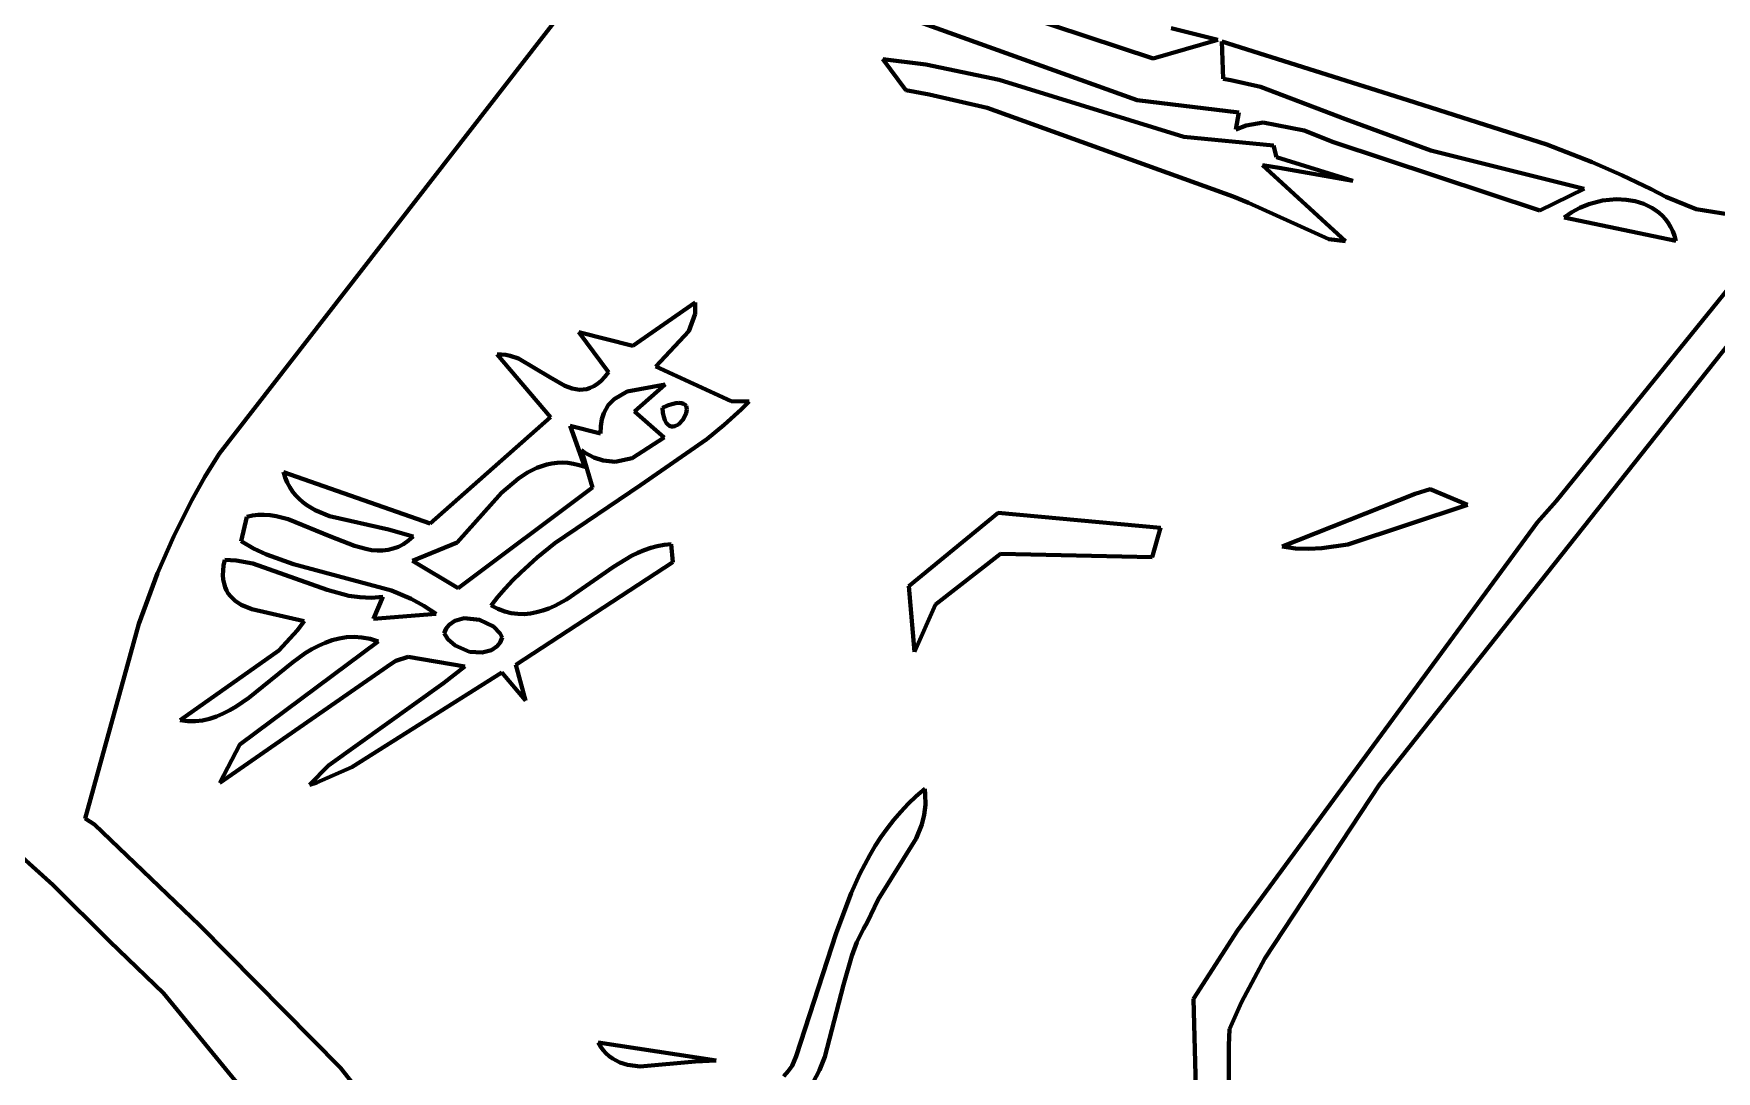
# Model space of a CAD drawing. Header units: millimetres. Extents: x 0 to 14.2, y 0 to 19.5.
# Drawn here: x 4.044 to 5.445, y 13.429 to 14.294 of the extents above; entities that cross this region are included whole.
import ezdxf

# ---------------------------------------------------------------- set-up
doc = ezdxf.new("R2010")
doc.units = ezdxf.units.MM
doc.layers.add('color#010101ff', color=7, linetype='CONTINUOUS', lineweight=100)
doc.layers.add('color#fdfdfdff', color=7, linetype='CONTINUOUS', lineweight=100)

msp = doc.modelspace()

# ---------------------------------------------------------------- linework, layer by layer
at = {"layer": 'color#010101ff'}
for p, q in [((4.6125, 14.4781), (4.1981, 13.9439)), ((4.5785, 14.4044), (4.9761, 14.2733)), ((4.9627, 14.2385), (4.6319, 14.3574)), ((5.0297, 14.2886), (4.9911, 14.2985)), ((4.9761, 14.2733), (5.0297, 14.2886)), ((5.1881, 14.2386), (5.0333, 14.2873)), ((5.0333, 14.2873), (5.0343, 14.2562)), ((4.7509, 14.2725), (4.7865, 14.2682)), ((4.7699, 14.2467), (4.7509, 14.2725)), ((4.7865, 14.2682), (4.8476, 14.2554)), ((4.8476, 14.2554), (5.0015, 14.2078)), ((5.0343, 14.2562), (5.0406, 14.2552)), ((5.0406, 14.2552), (5.0653, 14.2497)), ((4.7894, 14.2433), (4.7699, 14.2467)), ((4.8376, 14.2321), (4.7894, 14.2433)), ((5.0653, 14.2497), (5.1361, 14.2227)), ((5.0426, 14.1583), (4.8376, 14.2321)), ((5.0472, 14.2281), (4.9627, 14.2385)), ((5.0448, 14.2141), (5.0472, 14.2281)), ((5.3039, 14.2015), (5.1881, 14.2386)), ((5.0533, 14.2175), (5.0448, 14.2141)), ((5.0676, 14.2198), (5.0533, 14.2175)), ((5.1018, 14.2132), (5.0676, 14.2198)), ((5.1262, 14.2034), (5.1018, 14.2132)), ((5.1361, 14.2227), (5.2073, 14.1965)), ((5.0015, 14.2078), (5.0762, 14.2008)), ((5.0762, 14.2008), (5.0786, 14.191)), ((5.2979, 14.1466), (5.1262, 14.2034)), ((5.3417, 14.1869), (5.3039, 14.2015)), ((5.0808, 14.182), (5.067, 14.1844)), ((5.067, 14.1844), (5.1361, 14.1209)), ((5.0786, 14.191), (5.1422, 14.1713)), ((5.2073, 14.1965), (5.335, 14.1645)), ((5.3664, 14.1761), (5.3417, 14.1869)), ((5.1422, 14.1713), (5.0808, 14.182)), ((5.3908, 14.1643), (5.3664, 14.1761)), ((5.0554, 14.1529), (5.0426, 14.1583)), ((5.335, 14.1645), (5.2979, 14.1466)), ((5.3502, 14.1548), (5.362, 14.1559)), ((5.362, 14.1559), (5.3698, 14.1555)), ((5.3698, 14.1555), (5.3774, 14.1542)), ((5.4029, 14.158), (5.3908, 14.1643)), ((5.4283, 14.1476), (5.4029, 14.158)), ((5.1222, 14.1226), (5.0554, 14.1529)), ((5.3184, 14.1406), (5.3246, 14.1451)), ((5.3246, 14.1451), (5.3314, 14.1488)), ((5.3314, 14.1488), (5.3387, 14.1518)), ((5.3387, 14.1518), (5.3502, 14.1548)), ((5.3774, 14.1542), (5.3846, 14.152)), ((5.3846, 14.152), (5.3913, 14.1487)), ((5.3913, 14.1487), (5.3944, 14.1467)), ((5.3944, 14.1467), (5.3974, 14.1445)), ((5.3974, 14.1445), (5.4001, 14.142)), ((5.4001, 14.142), (5.4026, 14.1392)), ((5.4629, 14.1422), (5.4283, 14.1476)), ((5.4114, 14.1213), (5.3184, 14.1406)), ((5.4026, 14.1392), (5.4049, 14.1362)), ((5.4049, 14.1362), (5.4069, 14.1329)), ((5.4069, 14.1329), (5.4087, 14.1293)), ((5.4087, 14.1293), (5.4102, 14.1254)), ((5.1361, 14.1209), (5.1222, 14.1226)), ((5.4102, 14.1254), (5.4114, 14.1213)), ((5.3117, 13.9043), (5.4737, 14.1047)), ((5.4936, 14.0837), (5.1644, 13.6684)), ((4.5426, 14.0339), (4.5946, 14.0699)), ((4.5944, 14.0604), (4.5892, 14.0461)), ((4.5946, 14.0699), (4.5944, 14.0604)), ((4.5224, 14.0118), (4.4977, 14.0452)), ((4.4977, 14.0452), (4.5426, 14.0339)), ((4.5892, 14.0461), (4.5618, 14.0167)), ((4.4295, 14.0265), (4.4332, 14.0266)), ((4.4739, 13.9745), (4.4295, 14.0265)), ((4.4332, 14.0266), (4.4368, 14.0262)), ((4.4368, 14.0262), (4.4404, 14.0255)), ((4.4404, 14.0255), (4.4474, 14.0232)), ((4.4474, 14.0232), (4.4736, 14.0077)), ((4.5618, 14.0167), (4.6245, 13.9878)), ((4.4736, 14.0077), (4.486, 14.0006)), ((4.5102, 14.0001), (4.5133, 14.0021)), ((4.5133, 14.0021), (4.5163, 14.0047)), ((4.5163, 14.0047), (4.5194, 14.008)), ((4.5194, 14.008), (4.5224, 14.0118)), ((4.5696, 14.0016), (4.5378, 13.9959)), ((4.5441, 13.9792), (4.5696, 14.0016)), ((4.486, 14.0006), (4.4921, 13.9983)), ((4.4921, 13.9983), (4.4951, 13.9976)), ((4.4951, 13.9976), (4.4981, 13.9972)), ((4.4981, 13.9972), (4.5011, 13.9973)), ((4.5011, 13.9973), (4.5042, 13.9978)), ((4.5042, 13.9978), (4.5072, 13.9987)), ((4.5072, 13.9987), (4.5102, 14.0001)), ((4.5271, 13.9895), (4.5221, 13.9843)), ((4.5378, 13.9959), (4.5271, 13.9895)), ((4.6245, 13.9878), (4.6395, 13.9873)), ((4.6395, 13.9873), (4.6328, 13.9807)), ((4.3739, 13.8857), (4.4739, 13.9745)), ((4.5184, 13.9778), (4.5168, 13.9727)), ((4.5221, 13.9843), (4.5184, 13.9778)), ((4.5688, 13.9574), (4.5441, 13.9792)), ((4.5714, 13.984), (4.5672, 13.9822)), ((4.5672, 13.9822), (4.5677, 13.9781)), ((4.5677, 13.9781), (4.5684, 13.9746)), ((4.5684, 13.9746), (4.5693, 13.9719)), ((4.5751, 13.9852), (4.5714, 13.984)), ((4.5783, 13.986), (4.5751, 13.9852)), ((4.5809, 13.9863), (4.5783, 13.986)), ((4.5831, 13.9861), (4.5809, 13.9863)), ((4.5848, 13.9856), (4.5831, 13.9861)), ((4.5845, 13.9725), (4.5871, 13.9776)), ((4.586, 13.9848), (4.5848, 13.9856)), ((4.5869, 13.9837), (4.586, 13.9848)), ((4.5874, 13.9824), (4.5869, 13.9837)), ((4.5871, 13.9776), (4.5876, 13.9809)), ((4.5876, 13.9809), (4.5874, 13.9824)), ((4.6328, 13.9807), (4.6188, 13.968)), ((4.5158, 13.9607), (4.4905, 13.9672)), ((4.4905, 13.9672), (4.5026, 13.933)), ((4.5159, 13.967), (4.5158, 13.9607)), ((4.5168, 13.9727), (4.5159, 13.967)), ((4.5693, 13.9719), (4.5705, 13.9697)), ((4.5705, 13.9697), (4.5717, 13.9682)), ((4.5717, 13.9682), (4.5731, 13.9671)), ((4.5731, 13.9671), (4.5745, 13.9666)), ((4.5745, 13.9666), (4.576, 13.9665)), ((4.576, 13.9665), (4.5776, 13.9668)), ((4.5776, 13.9668), (4.5806, 13.9684)), ((4.5806, 13.9684), (4.5845, 13.9725)), ((4.6188, 13.968), (4.6041, 13.956)), ((4.5091, 13.9159), (4.4998, 13.9468)), ((4.4998, 13.9468), (4.5024, 13.945)), ((4.5024, 13.945), (4.5102, 13.9408)), ((4.5421, 13.9402), (4.5688, 13.9574)), ((4.6041, 13.956), (4.5489, 13.9178)), ((4.1981, 13.9439), (4.1862, 13.9248)), ((4.4627, 13.9321), (4.4548, 13.9282)), ((4.4668, 13.9336), (4.4627, 13.9321)), ((4.4709, 13.9349), (4.4668, 13.9336)), ((4.4752, 13.9358), (4.4709, 13.9349)), ((4.4795, 13.9363), (4.4752, 13.9358)), ((4.4839, 13.9365), (4.4795, 13.9363)), ((4.4884, 13.9362), (4.4839, 13.9365)), ((4.4931, 13.9356), (4.4884, 13.9362)), ((4.4978, 13.9345), (4.4931, 13.9356)), ((4.5026, 13.933), (4.4978, 13.9345)), ((4.5102, 13.9408), (4.5179, 13.9383)), ((4.5179, 13.9383), (4.5278, 13.9373)), ((4.5278, 13.9373), (4.5421, 13.9402)), ((4.1862, 13.9248), (4.1752, 13.9052)), ((4.253, 13.924), (4.2516, 13.9285)), ((4.2516, 13.9285), (4.3739, 13.8857)), ((4.2548, 13.9199), (4.253, 13.924)), ((4.2568, 13.916), (4.2548, 13.9199)), ((4.4473, 13.9234), (4.4331, 13.9114)), ((4.4548, 13.9282), (4.4473, 13.9234)), ((4.5489, 13.9178), (4.4776, 13.8694)), ((4.1752, 13.9052), (4.1602, 13.8752)), ((4.2591, 13.9125), (4.2568, 13.916)), ((4.2617, 13.9093), (4.2591, 13.9125)), ((4.2646, 13.9064), (4.2617, 13.9093)), ((4.2677, 13.9037), (4.2646, 13.9064)), ((4.271, 13.9012), (4.2677, 13.9037)), ((4.4331, 13.9114), (4.3962, 13.8701)), ((4.3971, 13.832), (4.5091, 13.9159)), ((5.0833, 13.8665), (5.1941, 13.9105)), ((5.1941, 13.9105), (5.2068, 13.9145)), ((5.2068, 13.9145), (5.2377, 13.9013)), ((5.296, 13.8869), (5.3117, 13.9043)), ((4.2164, 13.8712), (4.221, 13.8914)), ((4.221, 13.8914), (4.2258, 13.8925)), ((4.2258, 13.8925), (4.2306, 13.893)), ((4.2306, 13.893), (4.2355, 13.8931)), ((4.2355, 13.8931), (4.2405, 13.8927)), ((4.2405, 13.8927), (4.2455, 13.892)), ((4.2455, 13.892), (4.2555, 13.8894)), ((4.2555, 13.8894), (4.2909, 13.875)), ((4.2781, 13.897), (4.271, 13.9012)), ((4.2901, 13.892), (4.2781, 13.897)), ((4.339, 13.8808), (4.2901, 13.892)), ((4.7725, 13.8337), (4.8469, 13.8947)), ((4.8469, 13.8947), (4.982, 13.8823)), ((5.2377, 13.9013), (5.1381, 13.8684)), ((4.1602, 13.8752), (4.1468, 13.8443)), ((4.2909, 13.875), (4.3107, 13.8672)), ((4.3597, 13.8751), (4.339, 13.8808)), ((4.3557, 13.8715), (4.3597, 13.8751)), ((4.982, 13.8823), (4.9751, 13.8578)), ((5.0461, 13.5468), (5.296, 13.8869)), ((4.2268, 13.8651), (4.2164, 13.8712)), ((4.2376, 13.8599), (4.2268, 13.8651)), ((4.3107, 13.8672), (4.3203, 13.8646)), ((4.3203, 13.8646), (4.325, 13.8637)), ((4.325, 13.8637), (4.3296, 13.8633)), ((4.3296, 13.8633), (4.3342, 13.8633)), ((4.3342, 13.8633), (4.3387, 13.8638)), ((4.3387, 13.8638), (4.3431, 13.8649)), ((4.3431, 13.8649), (4.3474, 13.8664)), ((4.3474, 13.8664), (4.3516, 13.8687)), ((4.3516, 13.8687), (4.3557, 13.8715)), ((4.3962, 13.8701), (4.359, 13.8546)), ((4.4776, 13.8694), (4.463, 13.8576)), ((4.5416, 13.8588), (4.5468, 13.8614)), ((4.5468, 13.8614), (4.5521, 13.8636)), ((4.5521, 13.8636), (4.5575, 13.8655)), ((4.5575, 13.8655), (4.563, 13.867)), ((4.563, 13.867), (4.5687, 13.8681)), ((4.5687, 13.8681), (4.5744, 13.8686)), ((4.5744, 13.8686), (4.5759, 13.8535)), ((5.0945, 13.8651), (5.0833, 13.8665)), ((5.1055, 13.8647), (5.0945, 13.8651)), ((5.1165, 13.8652), (5.1055, 13.8647)), ((5.1381, 13.8684), (5.1165, 13.8652)), ((4.2013, 13.8466), (4.2018, 13.8508)), ((4.2018, 13.8508), (4.2027, 13.8554)), ((4.2027, 13.8554), (4.2122, 13.855)), ((4.2122, 13.855), (4.2261, 13.8526)), ((4.2261, 13.8526), (4.288, 13.8304)), ((4.26, 13.8518), (4.2376, 13.8599)), ((4.3415, 13.83), (4.26, 13.8518)), ((4.359, 13.8546), (4.3971, 13.832)), ((4.5759, 13.8535), (4.4451, 13.768)), ((4.463, 13.8576), (4.4492, 13.8451)), ((4.4874, 13.8226), (4.5264, 13.8496)), ((4.5264, 13.8496), (4.5416, 13.8588)), ((4.8487, 13.8605), (4.7948, 13.8183)), ((4.9751, 13.8578), (4.8487, 13.8605)), ((4.1468, 13.8443), (4.1312, 13.8023)), ((4.2012, 13.8427), (4.2013, 13.8466)), ((4.2015, 13.8391), (4.2012, 13.8427)), ((4.2021, 13.8358), (4.2015, 13.8391)), ((4.203, 13.8327), (4.2021, 13.8358)), ((4.2042, 13.83), (4.203, 13.8327)), ((4.4426, 13.8385), (4.4363, 13.8317)), ((4.4492, 13.8451), (4.4426, 13.8385)), ((4.7771, 13.7788), (4.7725, 13.8337)), ((4.2056, 13.8275), (4.2042, 13.83)), ((4.2074, 13.8252), (4.2056, 13.8275)), ((4.2115, 13.8213), (4.2074, 13.8252)), ((4.2165, 13.8181), (4.2115, 13.8213)), ((4.288, 13.8304), (4.306, 13.8256)), ((4.306, 13.8256), (4.3152, 13.8243)), ((4.3152, 13.8243), (4.3247, 13.824)), ((4.3247, 13.824), (4.3344, 13.8247)), ((4.3344, 13.8247), (4.3266, 13.8064)), ((4.358, 13.823), (4.3415, 13.83)), ((4.3686, 13.8173), (4.358, 13.823)), ((4.4302, 13.8247), (4.4245, 13.8174)), ((4.4363, 13.8317), (4.4302, 13.8247)), ((4.4776, 13.8172), (4.4874, 13.8226)), ((4.2252, 13.8145), (4.2165, 13.8181)), ((4.2688, 13.8044), (4.2252, 13.8145)), ((4.3266, 13.8064), (4.3788, 13.8105)), ((4.3788, 13.8105), (4.3686, 13.8173)), ((4.3943, 13.8047), (4.3896, 13.8014)), ((4.4021, 13.8068), (4.3943, 13.8047)), ((4.4149, 13.8056), (4.4021, 13.8068)), ((4.4265, 13.7999), (4.4149, 13.8056)), ((4.4245, 13.8174), (4.4302, 13.8147)), ((4.4302, 13.8147), (4.4359, 13.8126)), ((4.4359, 13.8126), (4.4414, 13.8112)), ((4.4414, 13.8112), (4.4468, 13.8105)), ((4.4468, 13.8105), (4.4521, 13.8104)), ((4.4521, 13.8104), (4.4574, 13.8108)), ((4.4574, 13.8108), (4.4625, 13.8118)), ((4.4625, 13.8118), (4.4676, 13.8132)), ((4.4676, 13.8132), (4.4726, 13.815)), ((4.4726, 13.815), (4.4776, 13.8172)), ((4.7948, 13.8183), (4.7771, 13.7788)), ((4.1312, 13.8023), (4.0865, 13.64)), ((4.2478, 13.7801), (4.2634, 13.7968)), ((4.2634, 13.7968), (4.2688, 13.8044)), ((4.3042, 13.791), (4.2981, 13.7901)), ((4.3105, 13.7913), (4.3042, 13.791)), ((4.317, 13.7909), (4.3105, 13.7913)), ((4.3237, 13.7897), (4.317, 13.7909)), ((4.3872, 13.7983), (4.3856, 13.7945)), ((4.3856, 13.7945), (4.3885, 13.7895)), ((4.3896, 13.8014), (4.3872, 13.7983)), ((4.432, 13.7941), (4.4265, 13.7999)), ((4.4338, 13.7907), (4.432, 13.7941)), ((4.4321, 13.7868), (4.4338, 13.7907)), ((4.1657, 13.7219), (4.2478, 13.7801)), ((4.2154, 13.7016), (4.3306, 13.7876)), ((4.2697, 13.7777), (4.2591, 13.7701)), ((4.2752, 13.781), (4.2697, 13.7777)), ((4.2807, 13.784), (4.2752, 13.781)), ((4.2864, 13.7865), (4.2807, 13.784)), ((4.2922, 13.7886), (4.2864, 13.7865)), ((4.2981, 13.7901), (4.2922, 13.7886)), ((4.3306, 13.7876), (4.3237, 13.7897)), ((4.3885, 13.7895), (4.3946, 13.7841)), ((4.3946, 13.7841), (4.4066, 13.779)), ((4.4066, 13.779), (4.4172, 13.7783)), ((4.4172, 13.7783), (4.4249, 13.7803)), ((4.4249, 13.7803), (4.4296, 13.7837)), ((4.4296, 13.7837), (4.4321, 13.7868)), ((4.3414, 13.7688), (4.1986, 13.6697)), ((4.2591, 13.7701), (4.2229, 13.7407)), ((4.3453, 13.7713), (4.3414, 13.7688)), ((4.3556, 13.7748), (4.3453, 13.7713)), ((4.4027, 13.7666), (4.3556, 13.7748)), ((4.3849, 13.7528), (4.4027, 13.7666)), ((4.4451, 13.768), (4.4532, 13.7383)), ((4.289, 13.6842), (4.3849, 13.7528)), ((4.4334, 13.7617), (4.3086, 13.6828)), ((4.4532, 13.7383), (4.4334, 13.7617)), ((4.2229, 13.7407), (4.2123, 13.7334)), ((4.1721, 13.7212), (4.1657, 13.7219)), ((4.1783, 13.7212), (4.1721, 13.7212)), ((4.1843, 13.7218), (4.1783, 13.7212)), ((4.1901, 13.7231), (4.1843, 13.7218)), ((4.1959, 13.725), (4.1901, 13.7231)), ((4.2015, 13.7274), (4.1959, 13.725)), ((4.2069, 13.7302), (4.2015, 13.7274)), ((4.2123, 13.7334), (4.2069, 13.7302)), ((4.1986, 13.6697), (4.2154, 13.7016)), ((4.2733, 13.668), (4.289, 13.6842)), ((4.3086, 13.6828), (4.2794, 13.6701)), ((4.2794, 13.6701), (4.2733, 13.668)), ((4.7786, 13.6586), (4.7857, 13.6647)), ((4.7857, 13.6647), (4.7862, 13.6602)), ((5.1644, 13.6684), (5.0691, 13.5233)), ((4.7657, 13.6457), (4.772, 13.6523)), ((4.772, 13.6523), (4.7786, 13.6586)), ((4.7863, 13.6515), (4.7852, 13.6431)), ((4.7862, 13.6602), (4.7863, 13.6515)), ((4.0865, 13.64), (4.0941, 13.635)), ((4.7544, 13.6318), (4.7599, 13.6388)), ((4.7599, 13.6388), (4.7657, 13.6457)), ((4.7852, 13.6431), (4.7832, 13.635)), ((4.0941, 13.635), (4.1816, 13.5511)), ((4.7444, 13.6172), (4.7492, 13.6246)), ((4.7787, 13.6234), (4.747, 13.5725)), ((4.7492, 13.6246), (4.7544, 13.6318)), ((4.7832, 13.635), (4.7787, 13.6234)), ((4.0595, 13.5849), (4.0313, 13.6104)), ((4.7317, 13.594), (4.7399, 13.6096)), ((4.7399, 13.6096), (4.7444, 13.6172)), ((4.1071, 13.5376), (4.0595, 13.5849)), ((4.7244, 13.5779), (4.7317, 13.594)), ((4.712, 13.5444), (4.7244, 13.5779)), ((4.747, 13.5725), (4.7377, 13.5534)), ((4.7377, 13.5534), (4.7346, 13.5481)), ((4.1816, 13.5511), (4.2991, 13.4323)), ((4.6786, 13.4421), (4.712, 13.5444)), ((4.7346, 13.5481), (4.7293, 13.537)), ((5.0097, 13.4899), (5.0461, 13.5468)), ((4.1516, 13.4944), (4.1071, 13.5376)), ((4.7249, 13.5255), (4.718, 13.5016)), ((4.7293, 13.537), (4.7249, 13.5255)), ((5.0691, 13.5233), (5.0495, 13.4871)), ((4.718, 13.5016), (4.7025, 13.4416)), ((4.2391, 13.3881), (4.1516, 13.4944)), ((5.0133, 13.3365), (5.0097, 13.4899)), ((5.0495, 13.4871), (5.0395, 13.4645)), ((5.0395, 13.4645), (5.0391, 13.4508)), ((4.5137, 13.4534), (4.6121, 13.4385)), ((4.5157, 13.45), (4.5137, 13.4534)), ((4.5179, 13.447), (4.5157, 13.45)), ((4.5204, 13.4443), (4.5179, 13.447)), ((4.5229, 13.442), (4.5204, 13.4443)), ((4.5257, 13.44), (4.5229, 13.442)), ((4.6752, 13.434), (4.6786, 13.4421)), ((4.7025, 13.4416), (4.698, 13.4304)), ((5.0391, 13.4508), (5.0391, 13.4099)), ((4.2991, 13.4323), (4.3835, 13.326)), ((4.5286, 13.4383), (4.5257, 13.44)), ((4.5317, 13.4369), (4.5286, 13.4383)), ((4.5382, 13.4348), (4.5317, 13.4369)), ((4.5488, 13.4334), (4.5382, 13.4348)), ((4.5947, 13.4375), (4.5488, 13.4334)), ((4.6121, 13.4385), (4.5947, 13.4375)), ((4.6684, 13.4253), (4.6719, 13.4295)), ((4.6719, 13.4295), (4.6752, 13.434)), ((4.698, 13.4304), (4.6925, 13.4197))]:
    msp.add_line(p, q, dxfattribs=at)
at = {"layer": 'color#fdfdfdff'}
for p, q in [((4.1981, 13.9439), (4.6125, 14.4781)), ((4.9761, 14.2733), (4.5785, 14.4044)), ((4.6319, 14.3574), (4.9627, 14.2385)), ((4.9911, 14.2985), (5.0297, 14.2886)), ((5.0297, 14.2886), (4.9761, 14.2733)), ((5.0343, 14.2562), (5.0333, 14.2873)), ((5.0333, 14.2873), (5.1881, 14.2386)), ((4.7509, 14.2725), (4.7699, 14.2467)), ((4.7865, 14.2682), (4.7509, 14.2725)), ((4.8476, 14.2554), (4.7865, 14.2682)), ((5.0015, 14.2078), (4.8476, 14.2554)), ((5.0406, 14.2552), (5.0343, 14.2562)), ((5.0653, 14.2497), (5.0406, 14.2552)), ((4.7699, 14.2467), (4.7894, 14.2433)), ((4.7894, 14.2433), (4.8376, 14.2321)), ((5.1361, 14.2227), (5.0653, 14.2497)), ((4.8376, 14.2321), (5.0426, 14.1583)), ((4.9627, 14.2385), (5.0472, 14.2281)), ((5.0472, 14.2281), (5.0448, 14.2141)), ((5.1881, 14.2386), (5.3039, 14.2015)), ((5.0448, 14.2141), (5.0533, 14.2175)), ((5.0533, 14.2175), (5.0676, 14.2198)), ((5.0676, 14.2198), (5.1018, 14.2132)), ((5.1018, 14.2132), (5.1262, 14.2034)), ((5.2073, 14.1965), (5.1361, 14.2227)), ((5.0762, 14.2008), (5.0015, 14.2078)), ((5.0786, 14.191), (5.0762, 14.2008)), ((5.1262, 14.2034), (5.2979, 14.1466)), ((5.3039, 14.2015), (5.3417, 14.1869)), ((5.1361, 14.1209), (5.067, 14.1844)), ((5.067, 14.1844), (5.0808, 14.182)), ((5.1422, 14.1713), (5.0786, 14.191)), ((5.335, 14.1645), (5.2073, 14.1965)), ((5.3417, 14.1869), (5.3664, 14.1761)), ((5.0808, 14.182), (5.1422, 14.1713)), ((5.3664, 14.1761), (5.3908, 14.1643)), ((5.0426, 14.1583), (5.0554, 14.1529)), ((5.2979, 14.1466), (5.335, 14.1645)), ((5.362, 14.1559), (5.3502, 14.1548)), ((5.3698, 14.1555), (5.362, 14.1559)), ((5.3774, 14.1542), (5.3698, 14.1555)), ((5.3908, 14.1643), (5.4029, 14.158)), ((5.4029, 14.158), (5.4283, 14.1476)), ((5.0554, 14.1529), (5.1222, 14.1226)), ((5.3246, 14.1451), (5.3184, 14.1406)), ((5.3314, 14.1488), (5.3246, 14.1451)), ((5.3387, 14.1518), (5.3314, 14.1488)), ((5.3502, 14.1548), (5.3387, 14.1518)), ((5.3846, 14.152), (5.3774, 14.1542)), ((5.3913, 14.1487), (5.3846, 14.152)), ((5.3944, 14.1467), (5.3913, 14.1487)), ((5.3974, 14.1445), (5.3944, 14.1467)), ((5.4001, 14.142), (5.3974, 14.1445)), ((5.4026, 14.1392), (5.4001, 14.142)), ((5.4283, 14.1476), (5.4629, 14.1422)), ((5.3184, 14.1406), (5.4114, 14.1213)), ((5.4049, 14.1362), (5.4026, 14.1392)), ((5.4069, 14.1329), (5.4049, 14.1362)), ((5.4087, 14.1293), (5.4069, 14.1329)), ((5.4102, 14.1254), (5.4087, 14.1293)), ((5.1222, 14.1226), (5.1361, 14.1209)), ((5.4114, 14.1213), (5.4102, 14.1254)), ((5.4737, 14.1047), (5.3117, 13.9043)), ((5.1644, 13.6684), (5.4936, 14.0837)), ((4.5946, 14.0699), (4.5426, 14.0339)), ((4.5892, 14.0461), (4.5944, 14.0604)), ((4.5944, 14.0604), (4.5946, 14.0699)), ((4.5426, 14.0339), (4.4977, 14.0452)), ((4.4977, 14.0452), (4.5224, 14.0118)), ((4.5618, 14.0167), (4.5892, 14.0461)), ((4.4332, 14.0266), (4.4295, 14.0265)), ((4.4295, 14.0265), (4.4739, 13.9745)), ((4.4368, 14.0262), (4.4332, 14.0266)), ((4.4404, 14.0255), (4.4368, 14.0262)), ((4.4474, 14.0232), (4.4404, 14.0255)), ((4.4736, 14.0077), (4.4474, 14.0232)), ((4.6245, 13.9878), (4.5618, 14.0167)), ((4.486, 14.0006), (4.4736, 14.0077)), ((4.5133, 14.0021), (4.5102, 14.0001)), ((4.5163, 14.0047), (4.5133, 14.0021)), ((4.5194, 14.008), (4.5163, 14.0047)), ((4.5224, 14.0118), (4.5194, 14.008)), ((4.5378, 13.9959), (4.5696, 14.0016)), ((4.5696, 14.0016), (4.5441, 13.9792)), ((4.4921, 13.9983), (4.486, 14.0006)), ((4.4951, 13.9976), (4.4921, 13.9983)), ((4.4981, 13.9972), (4.4951, 13.9976)), ((4.5011, 13.9973), (4.4981, 13.9972)), ((4.5042, 13.9978), (4.5011, 13.9973)), ((4.5072, 13.9987), (4.5042, 13.9978)), ((4.5102, 14.0001), (4.5072, 13.9987)), ((4.5221, 13.9843), (4.5271, 13.9895)), ((4.5271, 13.9895), (4.5378, 13.9959)), ((4.6395, 13.9873), (4.6245, 13.9878)), ((4.6328, 13.9807), (4.6395, 13.9873)), ((4.4739, 13.9745), (4.3739, 13.8857)), ((4.5168, 13.9727), (4.5184, 13.9778)), ((4.5184, 13.9778), (4.5221, 13.9843)), ((4.5441, 13.9792), (4.5688, 13.9574)), ((4.5672, 13.9822), (4.5714, 13.984)), ((4.5677, 13.9781), (4.5672, 13.9822)), ((4.5684, 13.9746), (4.5677, 13.9781)), ((4.5693, 13.9719), (4.5684, 13.9746)), ((4.5714, 13.984), (4.5751, 13.9852)), ((4.5751, 13.9852), (4.5783, 13.986)), ((4.5783, 13.986), (4.5809, 13.9863)), ((4.5809, 13.9863), (4.5831, 13.9861)), ((4.5831, 13.9861), (4.5848, 13.9856)), ((4.5871, 13.9776), (4.5845, 13.9725)), ((4.5848, 13.9856), (4.586, 13.9848)), ((4.586, 13.9848), (4.5869, 13.9837)), ((4.5869, 13.9837), (4.5874, 13.9824)), ((4.5876, 13.9809), (4.5871, 13.9776)), ((4.5874, 13.9824), (4.5876, 13.9809)), ((4.6188, 13.968), (4.6328, 13.9807)), ((4.5026, 13.933), (4.4905, 13.9672)), ((4.4905, 13.9672), (4.5158, 13.9607)), ((4.5158, 13.9607), (4.5159, 13.967)), ((4.5159, 13.967), (4.5168, 13.9727)), ((4.5705, 13.9697), (4.5693, 13.9719)), ((4.5717, 13.9682), (4.5705, 13.9697)), ((4.5731, 13.9671), (4.5717, 13.9682)), ((4.5745, 13.9666), (4.5731, 13.9671)), ((4.576, 13.9665), (4.5745, 13.9666)), ((4.5776, 13.9668), (4.576, 13.9665)), ((4.5806, 13.9684), (4.5776, 13.9668)), ((4.5845, 13.9725), (4.5806, 13.9684)), ((4.6041, 13.956), (4.6188, 13.968)), ((4.5024, 13.945), (4.4998, 13.9468)), ((4.4998, 13.9468), (4.5091, 13.9159)), ((4.5102, 13.9408), (4.5024, 13.945)), ((4.5688, 13.9574), (4.5421, 13.9402)), ((4.5489, 13.9178), (4.6041, 13.956)), ((4.1862, 13.9248), (4.1981, 13.9439)), ((4.4548, 13.9282), (4.4627, 13.9321)), ((4.4627, 13.9321), (4.4668, 13.9336)), ((4.4668, 13.9336), (4.4709, 13.9349)), ((4.4709, 13.9349), (4.4752, 13.9358)), ((4.4752, 13.9358), (4.4795, 13.9363)), ((4.4795, 13.9363), (4.4839, 13.9365)), ((4.4839, 13.9365), (4.4884, 13.9362)), ((4.4884, 13.9362), (4.4931, 13.9356)), ((4.4931, 13.9356), (4.4978, 13.9345)), ((4.4978, 13.9345), (4.5026, 13.933)), ((4.5179, 13.9383), (4.5102, 13.9408)), ((4.5278, 13.9373), (4.5179, 13.9383)), ((4.5421, 13.9402), (4.5278, 13.9373)), ((4.1752, 13.9052), (4.1862, 13.9248)), ((4.3739, 13.8857), (4.2516, 13.9285)), ((4.2516, 13.9285), (4.253, 13.924)), ((4.253, 13.924), (4.2548, 13.9199)), ((4.2548, 13.9199), (4.2568, 13.916)), ((4.4331, 13.9114), (4.4473, 13.9234)), ((4.4473, 13.9234), (4.4548, 13.9282)), ((4.4776, 13.8694), (4.5489, 13.9178)), ((4.1602, 13.8752), (4.1752, 13.9052)), ((4.2568, 13.916), (4.2591, 13.9125)), ((4.2591, 13.9125), (4.2617, 13.9093)), ((4.2617, 13.9093), (4.2646, 13.9064)), ((4.2646, 13.9064), (4.2677, 13.9037)), ((4.2677, 13.9037), (4.271, 13.9012)), ((4.3962, 13.8701), (4.4331, 13.9114)), ((4.5091, 13.9159), (4.3971, 13.832)), ((5.1941, 13.9105), (5.0833, 13.8665)), ((5.2068, 13.9145), (5.1941, 13.9105)), ((5.2377, 13.9013), (5.2068, 13.9145)), ((5.3117, 13.9043), (5.296, 13.8869)), ((4.221, 13.8914), (4.2164, 13.8712)), ((4.2258, 13.8925), (4.221, 13.8914)), ((4.2306, 13.893), (4.2258, 13.8925)), ((4.2355, 13.8931), (4.2306, 13.893)), ((4.2405, 13.8927), (4.2355, 13.8931)), ((4.2455, 13.892), (4.2405, 13.8927)), ((4.2555, 13.8894), (4.2455, 13.892)), ((4.2909, 13.875), (4.2555, 13.8894)), ((4.271, 13.9012), (4.2781, 13.897)), ((4.2781, 13.897), (4.2901, 13.892)), ((4.2901, 13.892), (4.339, 13.8808)), ((4.8469, 13.8947), (4.7725, 13.8337)), ((4.982, 13.8823), (4.8469, 13.8947)), ((5.1381, 13.8684), (5.2377, 13.9013)), ((4.1468, 13.8443), (4.1602, 13.8752)), ((4.3107, 13.8672), (4.2909, 13.875)), ((4.339, 13.8808), (4.3597, 13.8751)), ((4.3597, 13.8751), (4.3557, 13.8715)), ((4.9751, 13.8578), (4.982, 13.8823)), ((5.296, 13.8869), (5.0461, 13.5468)), ((4.2164, 13.8712), (4.2268, 13.8651)), ((4.2268, 13.8651), (4.2376, 13.8599)), ((4.3203, 13.8646), (4.3107, 13.8672)), ((4.325, 13.8637), (4.3203, 13.8646)), ((4.3296, 13.8633), (4.325, 13.8637)), ((4.3342, 13.8633), (4.3296, 13.8633)), ((4.3387, 13.8638), (4.3342, 13.8633)), ((4.3431, 13.8649), (4.3387, 13.8638)), ((4.3474, 13.8664), (4.3431, 13.8649)), ((4.3516, 13.8687), (4.3474, 13.8664)), ((4.3557, 13.8715), (4.3516, 13.8687)), ((4.359, 13.8546), (4.3962, 13.8701)), ((4.463, 13.8576), (4.4776, 13.8694)), ((4.5468, 13.8614), (4.5416, 13.8588)), ((4.5521, 13.8636), (4.5468, 13.8614)), ((4.5575, 13.8655), (4.5521, 13.8636)), ((4.563, 13.867), (4.5575, 13.8655)), ((4.5687, 13.8681), (4.563, 13.867)), ((4.5744, 13.8686), (4.5687, 13.8681)), ((4.5759, 13.8535), (4.5744, 13.8686)), ((5.0833, 13.8665), (5.0945, 13.8651)), ((5.0945, 13.8651), (5.1055, 13.8647)), ((5.1055, 13.8647), (5.1165, 13.8652)), ((5.1165, 13.8652), (5.1381, 13.8684)), ((4.2018, 13.8508), (4.2013, 13.8466)), ((4.2027, 13.8554), (4.2018, 13.8508)), ((4.2122, 13.855), (4.2027, 13.8554)), ((4.2261, 13.8526), (4.2122, 13.855)), ((4.288, 13.8304), (4.2261, 13.8526)), ((4.2376, 13.8599), (4.26, 13.8518)), ((4.26, 13.8518), (4.3415, 13.83)), ((4.3971, 13.832), (4.359, 13.8546)), ((4.4451, 13.768), (4.5759, 13.8535)), ((4.4492, 13.8451), (4.463, 13.8576)), ((4.5264, 13.8496), (4.4874, 13.8226)), ((4.5416, 13.8588), (4.5264, 13.8496)), ((4.7948, 13.8183), (4.8487, 13.8605)), ((4.8487, 13.8605), (4.9751, 13.8578)), ((4.1312, 13.8023), (4.1468, 13.8443)), ((4.2013, 13.8466), (4.2012, 13.8427)), ((4.2012, 13.8427), (4.2015, 13.8391)), ((4.2015, 13.8391), (4.2021, 13.8358)), ((4.2021, 13.8358), (4.203, 13.8327)), ((4.203, 13.8327), (4.2042, 13.83)), ((4.4363, 13.8317), (4.4426, 13.8385)), ((4.4426, 13.8385), (4.4492, 13.8451)), ((4.7725, 13.8337), (4.7771, 13.7788)), ((4.2042, 13.83), (4.2056, 13.8275)), ((4.2056, 13.8275), (4.2074, 13.8252)), ((4.2074, 13.8252), (4.2115, 13.8213)), ((4.2115, 13.8213), (4.2165, 13.8181)), ((4.306, 13.8256), (4.288, 13.8304)), ((4.3152, 13.8243), (4.306, 13.8256)), ((4.3247, 13.824), (4.3152, 13.8243)), ((4.3344, 13.8247), (4.3247, 13.824)), ((4.3266, 13.8064), (4.3344, 13.8247)), ((4.3415, 13.83), (4.358, 13.823)), ((4.358, 13.823), (4.3686, 13.8173)), ((4.4245, 13.8174), (4.4302, 13.8247)), ((4.4302, 13.8247), (4.4363, 13.8317)), ((4.4874, 13.8226), (4.4776, 13.8172)), ((4.2165, 13.8181), (4.2252, 13.8145)), ((4.2252, 13.8145), (4.2688, 13.8044)), ((4.3788, 13.8105), (4.3266, 13.8064)), ((4.3686, 13.8173), (4.3788, 13.8105)), ((4.3896, 13.8014), (4.3943, 13.8047)), ((4.3943, 13.8047), (4.4021, 13.8068)), ((4.4021, 13.8068), (4.4149, 13.8056)), ((4.4149, 13.8056), (4.4265, 13.7999)), ((4.4302, 13.8147), (4.4245, 13.8174)), ((4.4359, 13.8126), (4.4302, 13.8147)), ((4.4414, 13.8112), (4.4359, 13.8126)), ((4.4468, 13.8105), (4.4414, 13.8112)), ((4.4521, 13.8104), (4.4468, 13.8105)), ((4.4574, 13.8108), (4.4521, 13.8104)), ((4.4625, 13.8118), (4.4574, 13.8108)), ((4.4676, 13.8132), (4.4625, 13.8118)), ((4.4726, 13.815), (4.4676, 13.8132)), ((4.4776, 13.8172), (4.4726, 13.815)), ((4.7771, 13.7788), (4.7948, 13.8183)), ((4.0865, 13.64), (4.1312, 13.8023)), ((4.2634, 13.7968), (4.2478, 13.7801)), ((4.2688, 13.8044), (4.2634, 13.7968)), ((4.2981, 13.7901), (4.3042, 13.791)), ((4.3042, 13.791), (4.3105, 13.7913)), ((4.3105, 13.7913), (4.317, 13.7909)), ((4.317, 13.7909), (4.3237, 13.7897)), ((4.3856, 13.7945), (4.3872, 13.7983)), ((4.3885, 13.7895), (4.3856, 13.7945)), ((4.3872, 13.7983), (4.3896, 13.8014)), ((4.4265, 13.7999), (4.432, 13.7941)), ((4.432, 13.7941), (4.4338, 13.7907)), ((4.4338, 13.7907), (4.4321, 13.7868)), ((4.2478, 13.7801), (4.1657, 13.7219)), ((4.3306, 13.7876), (4.2154, 13.7016)), ((4.2591, 13.7701), (4.2697, 13.7777)), ((4.2697, 13.7777), (4.2752, 13.781)), ((4.2752, 13.781), (4.2807, 13.784)), ((4.2807, 13.784), (4.2864, 13.7865)), ((4.2864, 13.7865), (4.2922, 13.7886)), ((4.2922, 13.7886), (4.2981, 13.7901)), ((4.3237, 13.7897), (4.3306, 13.7876)), ((4.3946, 13.7841), (4.3885, 13.7895)), ((4.4066, 13.779), (4.3946, 13.7841)), ((4.4172, 13.7783), (4.4066, 13.779)), ((4.4249, 13.7803), (4.4172, 13.7783)), ((4.4296, 13.7837), (4.4249, 13.7803)), ((4.4321, 13.7868), (4.4296, 13.7837)), ((4.1986, 13.6697), (4.3414, 13.7688)), ((4.2229, 13.7407), (4.2591, 13.7701)), ((4.3414, 13.7688), (4.3453, 13.7713)), ((4.3453, 13.7713), (4.3556, 13.7748)), ((4.3556, 13.7748), (4.4027, 13.7666)), ((4.4027, 13.7666), (4.3849, 13.7528)), ((4.4532, 13.7383), (4.4451, 13.768)), ((4.3849, 13.7528), (4.289, 13.6842)), ((4.3086, 13.6828), (4.4334, 13.7617)), ((4.4334, 13.7617), (4.4532, 13.7383)), ((4.2123, 13.7334), (4.2229, 13.7407)), ((4.1657, 13.7219), (4.1721, 13.7212)), ((4.1721, 13.7212), (4.1783, 13.7212)), ((4.1783, 13.7212), (4.1843, 13.7218)), ((4.1843, 13.7218), (4.1901, 13.7231)), ((4.1901, 13.7231), (4.1959, 13.725)), ((4.1959, 13.725), (4.2015, 13.7274)), ((4.2015, 13.7274), (4.2069, 13.7302)), ((4.2069, 13.7302), (4.2123, 13.7334)), ((4.2154, 13.7016), (4.1986, 13.6697)), ((4.289, 13.6842), (4.2733, 13.668)), ((4.2794, 13.6701), (4.3086, 13.6828)), ((4.2733, 13.668), (4.2794, 13.6701)), ((4.7857, 13.6647), (4.7786, 13.6586)), ((4.7862, 13.6602), (4.7857, 13.6647)), ((5.0691, 13.5233), (5.1644, 13.6684)), ((4.772, 13.6523), (4.7657, 13.6457)), ((4.7786, 13.6586), (4.772, 13.6523)), ((4.7852, 13.6431), (4.7863, 13.6515)), ((4.7863, 13.6515), (4.7862, 13.6602)), ((4.0941, 13.635), (4.0865, 13.64)), ((4.7599, 13.6388), (4.7544, 13.6318)), ((4.7657, 13.6457), (4.7599, 13.6388)), ((4.7832, 13.635), (4.7852, 13.6431)), ((4.1816, 13.5511), (4.0941, 13.635)), ((4.7492, 13.6246), (4.7444, 13.6172)), ((4.747, 13.5725), (4.7787, 13.6234)), ((4.7544, 13.6318), (4.7492, 13.6246)), ((4.7787, 13.6234), (4.7832, 13.635)), ((4.0313, 13.6104), (4.0595, 13.5849)), ((4.7399, 13.6096), (4.7317, 13.594)), ((4.7444, 13.6172), (4.7399, 13.6096)), ((4.0595, 13.5849), (4.1071, 13.5376)), ((4.7317, 13.594), (4.7244, 13.5779)), ((4.7244, 13.5779), (4.712, 13.5444)), ((4.7377, 13.5534), (4.747, 13.5725)), ((4.7346, 13.5481), (4.7377, 13.5534)), ((4.2991, 13.4323), (4.1816, 13.5511)), ((4.712, 13.5444), (4.6786, 13.4421)), ((4.7293, 13.537), (4.7346, 13.5481)), ((5.0461, 13.5468), (5.0097, 13.4899)), ((4.1071, 13.5376), (4.1516, 13.4944)), ((4.718, 13.5016), (4.7249, 13.5255)), ((4.7249, 13.5255), (4.7293, 13.537)), ((5.0495, 13.4871), (5.0691, 13.5233)), ((4.7025, 13.4416), (4.718, 13.5016)), ((4.1516, 13.4944), (4.2391, 13.3881)), ((5.0097, 13.4899), (5.0133, 13.3365)), ((5.0395, 13.4645), (5.0495, 13.4871)), ((5.0391, 13.4508), (5.0395, 13.4645)), ((4.5137, 13.4534), (4.5157, 13.45)), ((4.6121, 13.4385), (4.5137, 13.4534)), ((4.5157, 13.45), (4.5179, 13.447)), ((4.5179, 13.447), (4.5204, 13.4443)), ((4.5204, 13.4443), (4.5229, 13.442)), ((4.5229, 13.442), (4.5257, 13.44)), ((4.6786, 13.4421), (4.6752, 13.434)), ((4.698, 13.4304), (4.7025, 13.4416)), ((5.0391, 13.4099), (5.0391, 13.4508)), ((4.3835, 13.326), (4.2991, 13.4323)), ((4.5257, 13.44), (4.5286, 13.4383)), ((4.5286, 13.4383), (4.5317, 13.4369)), ((4.5317, 13.4369), (4.5382, 13.4348)), ((4.5382, 13.4348), (4.5488, 13.4334)), ((4.5488, 13.4334), (4.5947, 13.4375)), ((4.5947, 13.4375), (4.6121, 13.4385)), ((4.6719, 13.4295), (4.6684, 13.4253)), ((4.6752, 13.434), (4.6719, 13.4295)), ((4.6925, 13.4197), (4.698, 13.4304))]:
    msp.add_line(p, q, dxfattribs=at)

doc.saveas('drawing.dxf')
